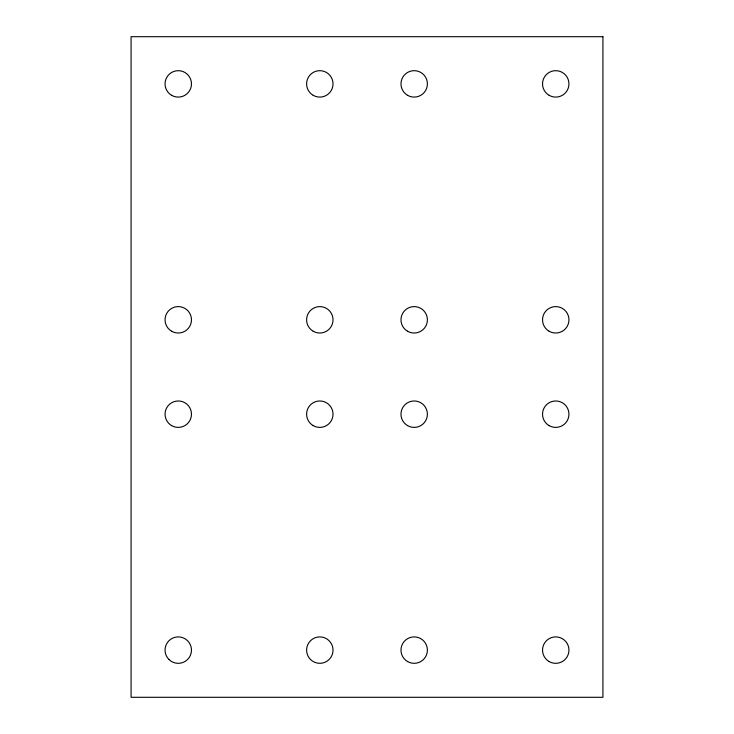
<?xml version="1.0" encoding="UTF-8"?>
<svg xmlns="http://www.w3.org/2000/svg" width="734" height="734" viewBox="0 0 734 734"><rect width="100%" height="100%" fill="white"/><g stroke="black" fill="none" stroke-linecap="round" stroke-linejoin="round"><path stroke-width="1.1" d="M602.926 36.7L131.074 36.7L131.074 697.3L602.926 697.3L602.926 36.7M171.655 425.628A13.212 13.212 0 0 0 191.473 414.187A13.212 13.212 0 0 0 171.655 402.746A13.212 13.212 0 0 0 171.655 425.628M313.207 425.628A13.212 13.212 0 0 0 333.025 414.187A13.212 13.212 0 0 0 313.207 402.746A13.212 13.212 0 0 0 313.207 425.628M407.581 425.628A13.212 13.212 0 0 0 427.399 414.187A13.212 13.212 0 0 0 407.581 402.746A13.212 13.212 0 0 0 407.581 425.628M549.133 425.628A13.212 13.212 0 0 0 568.951 414.187A13.212 13.212 0 0 0 549.133 402.746A13.212 13.212 0 0 0 549.133 425.628M549.133 331.254A13.212 13.212 0 0 0 568.951 319.813A13.212 13.212 0 0 0 549.133 308.372A13.212 13.212 0 0 0 549.133 331.254M407.581 331.254A13.212 13.212 0 0 0 427.399 319.813A13.212 13.212 0 0 0 407.581 308.372A13.212 13.212 0 0 0 407.581 331.254M313.207 331.254A13.212 13.212 0 0 0 333.025 319.813A13.212 13.212 0 0 0 313.207 308.372A13.212 13.212 0 0 0 313.207 331.254M171.655 331.254A13.212 13.212 0 0 0 191.473 319.813A13.212 13.212 0 0 0 171.655 308.372A13.212 13.212 0 0 0 171.655 331.254M171.655 95.328A13.212 13.212 0 0 0 191.473 83.887A13.212 13.212 0 0 0 171.655 72.446A13.212 13.212 0 0 0 171.655 95.328M313.207 95.328A13.212 13.212 0 0 0 333.025 83.887A13.212 13.212 0 0 0 313.207 72.446A13.212 13.212 0 0 0 313.207 95.328M407.581 95.328A13.212 13.212 0 0 0 427.399 83.887A13.212 13.212 0 0 0 407.581 72.446A13.212 13.212 0 0 0 407.581 95.328M549.133 95.328A13.212 13.212 0 0 0 568.951 83.887A13.212 13.212 0 0 0 549.133 72.446A13.212 13.212 0 0 0 549.133 95.328M549.133 661.554A13.212 13.212 0 0 0 568.951 650.113A13.212 13.212 0 0 0 549.133 638.672A13.212 13.212 0 0 0 549.133 661.554M407.581 661.554A13.212 13.212 0 0 0 427.399 650.113A13.212 13.212 0 0 0 407.581 638.672A13.212 13.212 0 0 0 407.581 661.554M310.473 659.453A13.212 13.212 0 0 0 332.575 653.535A13.212 13.212 0 0 0 316.391 637.351A13.212 13.212 0 0 0 310.473 659.453M168.912 659.453A13.212 13.212 0 0 0 191.023 653.535A13.212 13.212 0 0 0 174.839 637.351A13.212 13.212 0 0 0 168.912 659.453"/></g></svg>
